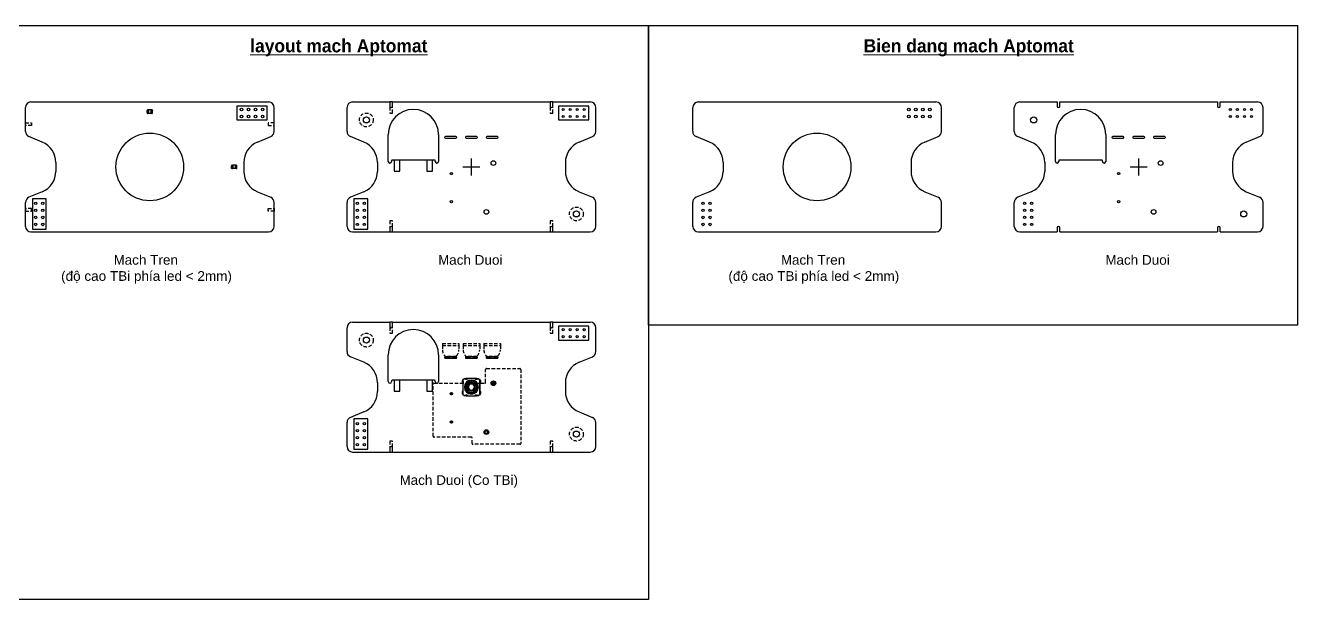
# Model space of a CAD drawing. Header units: millimetres. Extents: x 19 to 791, y 68 to 276.
# Drawn here: x 330.9 to 791.1, y 67.9 to 275.6 of the extents above; entities that cross this region are included whole.
import ezdxf

# ---------------------------------------------------------------- set-up
doc = ezdxf.new("R2010")
doc.units = ezdxf.units.MM
doc.header["$LTSCALE"] = 5
for name, pattern in [('HIDDEN', [0.375, 0.25, -0.125]), ('SLD-Solid', [0]), ('SLD-Thin-Thick-Chain', [10.16, 6.35, -1.27, 1.27, -1.27])]:
    doc.linetypes.add(name, pattern=pattern)
doc.styles.add('SLDTEXTSTYLE0', font='arialbd.ttf', dxfattribs={"width": 0.948, "bigfont": 'bigfont'})
doc.styles.get("Standard").update_dxf_attribs({"font": 'GOTHIC.TTF'})

msp = doc.modelspace()

# ---------------------------------------------------------------- linework, layer by layer
at = {"color": 7, "linetype": 'SLD-Solid', "lineweight": 25}
for p, q in [((330.852, 237.213), (330.852, 245.877)), ((332.852, 247.877), (418.852, 247.877)), ((374.852, 244.877), (374.852, 244.727)), ((374.852, 244.027), (374.852, 244.727)), ((374.852, 244.027), (374.852, 243.877)), ((375.099, 244.469), (374.955, 244.469)), ((374.955, 244.469), (374.955, 244.285)), ((374.955, 244.285), (375.099, 244.285)), ((374.975, 244.755), (375.202, 244.61)), ((375.202, 244.143), (374.975, 243.998)), ((375.127, 245.002), (374.977, 245.002)), ((375.202, 244.76), (375.075, 244.84)), ((375.075, 243.913), (375.202, 243.993)), ((375.099, 244.285), (375.099, 244.469)), ((375.202, 245.002), (375.127, 245.002)), ((375.202, 244.76), (375.202, 245.002)), ((375.202, 245.002), (375.238, 245.002)), ((375.202, 244.76), (375.202, 244.61)), ((375.202, 244.143), (375.202, 244.61)), ((375.202, 244.143), (375.202, 243.993)), ((375.202, 243.752), (375.202, 243.993)), ((375.238, 243.752), (375.238, 245.002)), ((375.238, 245.002), (375.337, 245.002)), ((375.337, 245.002), (375.337, 243.752)), ((376.368, 245.002), (375.337, 245.002)), ((376.368, 243.752), (376.368, 245.002)), ((376.368, 245.002), (376.466, 245.002)), ((376.466, 245.002), (376.466, 243.752)), ((376.466, 245.002), (376.502, 245.002)), ((376.502, 244.757), (376.502, 245.002)), ((376.577, 245.002), (376.502, 245.002)), ((376.629, 244.84), (376.502, 244.757)), ((376.502, 244.607), (376.502, 244.757)), ((376.73, 244.755), (376.502, 244.607)), ((376.502, 244.143), (376.502, 244.607)), ((376.502, 243.993), (376.502, 244.143)), ((376.73, 243.998), (376.502, 244.143)), ((376.502, 243.752), (376.502, 243.993)), ((376.502, 243.993), (376.629, 243.913)), ((376.727, 245.002), (376.577, 245.002)), ((376.852, 244.727), (376.852, 244.877)), ((376.852, 244.027), (376.852, 244.727)), ((376.852, 243.877), (376.852, 244.027)), ((420.852, 237.213), (420.852, 245.877)), ((447.217, 237.213), (447.217, 245.877)), ((449.217, 247.877), (462.717, 247.877)), ((462.717, 247.877), (462.717, 246.377)), ((463.717, 246.377), (463.717, 247.877)), ((463.717, 247.877), (520.717, 247.877)), ((520.717, 247.877), (520.717, 246.377)), ((521.717, 246.377), (521.717, 247.877)), ((521.717, 247.877), (535.217, 247.877)), ((537.217, 237.213), (537.217, 245.877)), ((572.299, 237.213), (572.299, 245.877)), ((574.299, 247.877), (660.299, 247.877)), ((662.299, 237.213), (662.299, 245.877)), ((688.664, 237.213), (688.664, 245.877)), ((690.664, 247.877), (704.164, 247.877)), ((704.164, 247.877), (704.164, 246.377)), ((705.164, 246.377), (705.164, 247.877)), ((705.164, 247.877), (762.164, 247.877)), ((762.164, 247.877), (762.164, 246.377)), ((763.164, 246.377), (763.164, 247.877)), ((763.164, 247.877), (776.664, 247.877)), ((778.664, 237.213), (778.664, 245.877)), ((374.977, 243.752), (375.127, 243.752)), ((375.202, 243.752), (375.127, 243.752)), ((375.202, 243.752), (375.238, 243.752)), ((375.337, 243.752), (375.238, 243.752)), ((376.368, 243.752), (375.337, 243.752)), ((376.466, 243.752), (376.368, 243.752)), ((376.466, 243.752), (376.502, 243.752)), ((376.577, 243.752), (376.502, 243.752)), ((376.577, 243.752), (376.727, 243.752)), ((336.914, 233.366), (332.087, 235.365)), ((414.791, 233.366), (419.618, 235.365)), ((453.279, 233.366), (448.452, 235.365)), ((462.117, 226.377), (462.117, 236.077)), ((480.317, 236.077), (480.317, 226.377)), ((486.617, 235.352), (482.817, 235.352)), ((482.817, 234.802), (486.617, 234.802)), ((494.117, 235.352), (490.317, 235.352)), ((490.317, 234.802), (494.117, 234.802)), ((501.617, 235.352), (497.817, 235.352)), ((497.817, 234.802), (501.617, 234.802)), ((531.156, 233.366), (535.983, 235.365)), ((578.361, 233.366), (573.534, 235.365)), ((656.238, 233.366), (661.064, 235.365)), ((694.725, 233.366), (689.899, 235.365)), ((703.564, 226.377), (703.564, 236.077)), ((721.764, 236.077), (721.764, 226.377)), ((728.064, 235.352), (724.264, 235.352)), ((724.264, 234.802), (728.064, 234.802)), ((735.564, 235.352), (731.764, 235.352)), ((731.764, 234.802), (735.564, 234.802)), ((743.064, 235.352), (739.264, 235.352)), ((739.264, 234.802), (743.064, 234.802)), ((772.603, 233.366), (777.429, 235.365)), ((341.852, 225.975), (341.852, 222.778)), ((409.852, 225.975), (409.852, 222.778)), ((458.217, 225.975), (458.217, 222.778)), ((463.317, 226.677), (463.317, 226.377)), ((464.292, 226.877), (463.517, 226.877)), ((466.292, 226.877), (464.292, 226.877)), ((476.142, 226.877), (466.292, 226.877)), ((478.142, 226.877), (476.142, 226.877)), ((478.917, 226.877), (478.142, 226.877)), ((479.117, 226.377), (479.117, 226.677)), ((526.217, 225.975), (526.217, 222.778)), ((583.299, 225.975), (583.299, 222.778)), ((651.299, 225.975), (651.299, 222.778)), ((699.664, 225.975), (699.664, 222.778)), ((704.764, 226.677), (704.764, 226.377)), ((720.364, 226.877), (704.964, 226.877)), ((720.564, 226.377), (720.564, 226.677)), ((767.664, 225.975), (767.664, 222.778)), ((405.352, 224.877), (405.352, 224.727)), ((405.352, 224.027), (405.352, 224.727)), ((405.352, 224.027), (405.352, 223.877)), ((405.599, 224.469), (405.455, 224.469)), ((405.455, 224.469), (405.455, 224.285)), ((405.455, 224.285), (405.599, 224.285)), ((405.475, 224.755), (405.702, 224.61)), ((405.702, 224.143), (405.475, 223.998)), ((405.627, 225.002), (405.477, 225.002)), ((405.477, 223.752), (405.627, 223.752)), ((405.702, 224.76), (405.575, 224.84)), ((405.575, 223.913), (405.702, 223.993)), ((405.599, 224.285), (405.599, 224.469)), ((405.702, 225.002), (405.627, 225.002)), ((405.702, 223.752), (405.627, 223.752)), ((405.702, 224.76), (405.702, 225.002)), ((405.702, 225.002), (405.738, 225.002)), ((405.702, 224.76), (405.702, 224.61)), ((405.702, 224.143), (405.702, 224.61)), ((405.702, 224.143), (405.702, 223.993)), ((405.702, 223.752), (405.702, 223.993)), ((405.702, 223.752), (405.738, 223.752)), ((405.738, 223.752), (405.738, 225.002)), ((405.738, 225.002), (405.837, 225.002)), ((405.837, 223.752), (405.738, 223.752)), ((405.837, 225.002), (405.837, 223.752)), ((406.868, 225.002), (405.837, 225.002)), ((406.868, 223.752), (405.837, 223.752)), ((406.868, 223.752), (406.868, 225.002)), ((406.868, 225.002), (406.966, 225.002)), ((406.966, 223.752), (406.868, 223.752)), ((406.966, 225.002), (406.966, 223.752)), ((406.966, 225.002), (407.002, 225.002)), ((406.966, 223.752), (407.002, 223.752)), ((407.002, 224.757), (407.002, 225.002)), ((407.077, 225.002), (407.002, 225.002)), ((407.129, 224.84), (407.002, 224.757)), ((407.002, 224.607), (407.002, 224.757)), ((407.23, 224.755), (407.002, 224.607)), ((407.002, 224.143), (407.002, 224.607)), ((407.002, 223.993), (407.002, 224.143)), ((407.23, 223.998), (407.002, 224.143)), ((407.002, 223.752), (407.002, 223.993)), ((407.002, 223.993), (407.129, 223.913)), ((407.077, 223.752), (407.002, 223.752)), ((407.227, 225.002), (407.077, 225.002)), ((407.077, 223.752), (407.227, 223.752)), ((407.352, 224.727), (407.352, 224.877)), ((407.352, 224.027), (407.352, 224.727)), ((407.352, 223.877), (407.352, 224.027)), ((336.914, 215.387), (332.087, 213.388)), ((414.791, 215.387), (419.618, 213.388)), ((453.279, 215.387), (448.452, 213.388)), ((531.156, 215.387), (535.983, 213.388)), ((578.361, 215.387), (573.534, 213.388)), ((656.238, 215.387), (661.064, 213.388)), ((694.725, 215.387), (689.899, 213.388)), ((772.603, 215.387), (777.429, 213.388)), ((330.852, 202.877), (330.852, 211.54)), ((420.852, 202.877), (420.852, 211.54)), ((447.217, 202.877), (447.217, 211.54)), ((537.217, 202.877), (537.217, 211.54)), ((572.299, 202.877), (572.299, 211.54)), ((662.299, 202.877), (662.299, 211.54)), ((688.664, 202.877), (688.664, 211.54)), ((778.664, 202.877), (778.664, 211.54)), ((332.852, 200.877), (418.852, 200.877)), ((449.217, 200.877), (462.717, 200.877)), ((462.717, 202.377), (462.717, 200.877)), ((463.717, 200.877), (463.717, 202.377)), ((463.717, 200.877), (520.717, 200.877)), ((520.717, 202.377), (520.717, 200.877)), ((521.717, 200.877), (521.717, 202.377)), ((521.717, 200.877), (535.217, 200.877)), ((574.299, 200.877), (660.299, 200.877)), ((690.664, 200.877), (704.164, 200.877)), ((704.164, 202.377), (704.164, 200.877)), ((705.164, 200.877), (705.164, 202.377)), ((705.164, 200.877), (762.164, 200.877)), ((762.164, 202.377), (762.164, 200.877)), ((763.164, 200.877), (763.164, 202.377)), ((763.164, 200.877), (776.664, 200.877)), ((447.217, 157.557), (447.217, 166.221)), ((449.217, 168.221), (462.717, 168.221)), ((462.717, 168.221), (462.717, 166.721)), ((463.717, 166.721), (463.717, 168.221)), ((463.717, 168.221), (520.717, 168.221)), ((520.717, 168.221), (520.717, 166.721)), ((521.717, 166.721), (521.717, 168.221)), ((521.717, 168.221), (535.217, 168.221)), ((537.217, 157.557), (537.217, 166.221)), ((453.279, 153.71), (448.452, 155.71)), ((462.117, 146.721), (462.117, 156.421)), ((480.317, 156.421), (480.317, 146.721)), ((486.617, 155.696), (482.817, 155.696)), ((482.817, 155.146), (486.617, 155.146)), ((494.117, 155.696), (490.317, 155.696)), ((490.317, 155.146), (494.117, 155.146)), ((501.617, 155.696), (497.817, 155.696)), ((497.817, 155.146), (501.617, 155.146)), ((531.156, 153.71), (535.983, 155.71)), ((489.067, 147.521), (489.067, 147.222)), ((489.217, 147.521), (489.067, 147.521)), ((489.167, 147.371), (489.167, 146.921)), ((489.217, 147.371), (489.167, 147.371)), ((489.217, 147.521), (489.217, 147.371)), ((489.517, 147.521), (489.217, 147.521)), ((489.517, 147.733), (489.517, 147.521)), ((490.167, 147.733), (489.517, 147.733)), ((490.167, 147.521), (490.167, 147.733)), ((490.167, 147.733), (490.181, 147.733)), ((490.617, 147.521), (490.167, 147.521)), ((490.917, 147.821), (490.317, 147.821)), ((490.417, 147.871), (490.417, 147.821)), ((494.017, 147.871), (490.417, 147.871)), ((490.917, 147.821), (490.617, 147.521)), ((493.517, 147.821), (490.917, 147.821)), ((493.817, 147.521), (493.517, 147.821)), ((494.117, 147.821), (493.517, 147.821)), ((494.267, 147.521), (493.817, 147.521)), ((494.017, 147.821), (494.017, 147.871)), ((494.254, 147.733), (494.267, 147.733)), ((494.267, 147.733), (494.267, 147.521)), ((494.917, 147.733), (494.267, 147.733)), ((494.917, 147.521), (494.917, 147.733)), ((495.217, 147.521), (494.917, 147.521)), ((495.217, 147.371), (495.217, 147.521)), ((495.367, 147.521), (495.217, 147.521)), ((495.267, 147.371), (495.217, 147.371)), ((495.267, 146.921), (495.267, 147.371)), ((495.367, 147.222), (495.367, 147.521)), ((458.217, 146.319), (458.217, 143.123)), ((463.317, 147.021), (463.317, 146.721)), ((464.292, 147.221), (463.517, 147.221)), ((466.292, 147.221), (464.292, 147.221)), ((476.142, 147.221), (466.292, 147.221)), ((478.142, 147.221), (476.142, 147.221)), ((478.917, 147.221), (478.142, 147.221)), ((479.117, 146.721), (479.117, 147.021)), ((488.817, 147.096), (488.817, 146.346)), ((489.117, 147.096), (488.817, 147.096)), ((489.082, 146.346), (488.817, 146.346)), ((488.817, 143.096), (488.817, 142.346)), ((489.082, 143.096), (488.817, 143.096)), ((489.117, 147.222), (489.067, 147.222)), ((489.067, 147.222), (489.067, 147.096)), ((489.067, 146.346), (489.067, 146.22)), ((489.067, 146.22), (489.067, 143.222)), ((489.067, 146.22), (489.082, 146.22)), ((489.082, 143.222), (489.067, 143.222)), ((489.067, 143.222), (489.067, 143.096)), ((489.082, 146.686), (489.082, 142.756)), ((489.117, 146.782), (489.117, 147.222)), ((489.117, 145.921), (489.117, 141.921)), ((489.217, 145.921), (489.117, 145.921)), ((489.167, 146.921), (489.217, 146.921)), ((489.217, 146.921), (489.217, 145.921)), ((492.217, 145.821), (492.217, 145.921)), ((492.217, 143.521), (492.217, 143.621)), ((495.217, 146.921), (495.267, 146.921)), ((495.217, 145.921), (495.217, 146.921)), ((495.317, 145.921), (495.217, 145.921)), ((495.317, 147.222), (495.367, 147.222)), ((495.317, 146.782), (495.317, 147.222)), ((495.317, 147.096), (495.617, 147.096)), ((495.317, 141.921), (495.317, 145.921)), ((495.352, 142.756), (495.352, 146.686)), ((495.352, 146.346), (495.617, 146.346)), ((495.367, 146.22), (495.352, 146.22)), ((495.352, 143.222), (495.367, 143.222)), ((495.352, 143.096), (495.617, 143.096)), ((495.367, 147.222), (495.367, 147.096)), ((495.367, 146.346), (495.367, 146.22)), ((495.367, 143.222), (495.367, 146.22)), ((495.367, 143.222), (495.367, 143.096)), ((495.617, 146.346), (495.617, 147.096)), ((495.617, 142.346), (495.617, 143.096)), ((526.217, 146.319), (526.217, 143.123)), ((489.117, 142.346), (488.817, 142.346)), ((489.067, 142.346), (489.067, 142.22)), ((489.067, 142.22), (489.117, 142.22)), ((489.067, 142.22), (489.067, 141.921)), ((489.067, 141.921), (489.117, 141.921)), ((489.117, 141.921), (489.517, 141.921)), ((489.517, 141.921), (489.517, 141.708)), ((489.517, 141.708), (490.167, 141.708)), ((490.167, 141.921), (490.617, 141.921)), ((490.167, 141.708), (490.167, 141.921)), ((490.167, 141.708), (490.181, 141.708)), ((490.317, 141.621), (490.917, 141.621)), ((490.417, 141.621), (490.417, 141.571)), ((490.417, 141.571), (494.017, 141.571)), ((490.617, 141.921), (490.917, 141.621)), ((490.917, 141.621), (493.517, 141.621)), ((493.517, 141.621), (493.817, 141.921)), ((493.517, 141.621), (494.117, 141.621)), ((493.817, 141.921), (494.267, 141.921)), ((494.017, 141.571), (494.017, 141.621)), ((494.254, 141.708), (494.267, 141.708)), ((494.267, 141.921), (494.267, 141.708)), ((494.267, 141.708), (494.917, 141.708)), ((494.917, 141.921), (495.317, 141.921)), ((494.917, 141.708), (494.917, 141.921)), ((495.317, 142.346), (495.617, 142.346)), ((495.367, 142.22), (495.317, 142.22)), ((495.317, 141.921), (495.367, 141.921)), ((495.367, 142.346), (495.367, 142.22)), ((495.367, 141.921), (495.367, 142.22)), ((453.279, 135.732), (448.452, 133.732)), ((531.156, 135.732), (535.983, 133.732)), ((447.217, 123.221), (447.217, 131.885)), ((537.217, 123.221), (537.217, 131.885)), ((449.217, 121.221), (462.717, 121.221)), ((462.717, 122.721), (462.717, 121.221)), ((463.717, 121.221), (463.717, 122.721)), ((463.717, 121.221), (520.717, 121.221)), ((520.717, 122.721), (520.717, 121.221)), ((521.717, 121.221), (521.717, 122.721)), ((521.717, 121.221), (535.217, 121.221))]:
    msp.add_line(p, q, dxfattribs=at)
at = {"color": 2}
for p, q in [((464.292, 226.877), (464.292, 222.877)), ((466.292, 222.877), (466.292, 226.877)), ((476.142, 226.877), (476.142, 222.877)), ((478.142, 222.877), (478.142, 226.877)), ((464.292, 222.877), (466.292, 222.877)), ((476.142, 222.877), (478.142, 222.877)), ((464.292, 147.221), (464.292, 143.221)), ((464.292, 143.221), (466.292, 143.221)), ((466.292, 143.221), (466.292, 147.221)), ((476.142, 147.221), (476.142, 143.221)), ((476.142, 143.221), (478.142, 143.221)), ((478.142, 143.221), (478.142, 147.221))]:
    msp.add_line(p, q, dxfattribs=at)
at = {"color": 6, "linetype": 'SLD-Thin-Thick-Chain'}
for p, q in [((492.217, 221.277), (492.217, 227.477)), ((733.664, 221.277), (733.664, 227.477)), ((489.117, 224.377), (495.317, 224.377)), ((730.564, 224.377), (736.764, 224.377))]:
    msp.add_line(p, q, dxfattribs=at)
at = {"color": 1, "linetype": 'HIDDEN', "lineweight": 25}
for p, q in [((481.717, 160.471), (481.717, 159.771)), ((481.717, 160.471), (487.717, 160.471)), ((481.717, 159.771), (487.717, 159.771)), ((481.717, 159.771), (481.717, 158.207)), ((487.717, 160.471), (487.717, 159.771)), ((487.717, 159.771), (487.717, 158.207)), ((489.217, 160.471), (489.217, 159.771)), ((489.217, 160.471), (495.217, 160.471)), ((489.217, 159.771), (495.217, 159.771)), ((489.217, 159.771), (489.217, 158.207)), ((495.217, 160.471), (495.217, 159.771)), ((495.217, 159.771), (495.217, 158.207)), ((496.717, 160.471), (496.717, 159.771)), ((496.717, 160.471), (502.717, 160.471)), ((496.717, 159.771), (502.717, 159.771)), ((496.717, 159.771), (496.717, 158.207)), ((502.717, 160.471), (502.717, 159.771)), ((502.717, 159.771), (502.717, 158.207)), ((482.717, 155.771), (482.717, 155.971)), ((482.717, 155.771), (482.717, 155.671)), ((486.717, 155.771), (482.717, 155.771)), ((482.717, 155.171), (482.717, 155.671)), ((482.717, 155.671), (483.017, 155.671)), ((483.017, 155.171), (482.717, 155.171)), ((483.017, 155.671), (483.017, 155.171)), ((486.417, 155.671), (483.017, 155.671)), ((486.417, 155.171), (483.017, 155.171)), ((486.417, 155.171), (486.417, 155.671)), ((486.417, 155.671), (486.717, 155.671)), ((486.717, 155.171), (486.417, 155.171)), ((486.717, 155.771), (486.717, 155.971)), ((486.717, 155.671), (486.717, 155.771)), ((486.717, 155.671), (486.717, 155.171)), ((490.217, 155.771), (490.217, 155.971)), ((490.217, 155.771), (490.217, 155.671)), ((494.217, 155.771), (490.217, 155.771)), ((490.217, 155.171), (490.217, 155.671)), ((490.217, 155.671), (490.517, 155.671)), ((490.517, 155.171), (490.217, 155.171)), ((490.517, 155.671), (490.517, 155.171)), ((493.917, 155.671), (490.517, 155.671)), ((493.917, 155.171), (490.517, 155.171)), ((493.917, 155.171), (493.917, 155.671)), ((493.917, 155.671), (494.217, 155.671)), ((494.217, 155.171), (493.917, 155.171)), ((494.217, 155.771), (494.217, 155.971)), ((494.217, 155.671), (494.217, 155.771)), ((494.217, 155.671), (494.217, 155.171)), ((497.717, 155.771), (497.717, 155.971)), ((497.717, 155.771), (497.717, 155.671)), ((501.717, 155.771), (497.717, 155.771)), ((497.717, 155.171), (497.717, 155.671)), ((497.717, 155.671), (498.017, 155.671)), ((498.017, 155.171), (497.717, 155.171)), ((498.017, 155.671), (498.017, 155.171)), ((501.417, 155.671), (498.017, 155.671)), ((501.417, 155.171), (498.017, 155.171)), ((501.417, 155.171), (501.417, 155.671)), ((501.417, 155.671), (501.717, 155.671)), ((501.717, 155.171), (501.417, 155.171)), ((501.717, 155.771), (501.717, 155.971)), ((501.717, 155.671), (501.717, 155.771)), ((501.717, 155.671), (501.717, 155.171)), ((497.367, 146.421), (497.367, 151.121)), ((497.667, 151.421), (509.767, 151.421)), ((510.067, 151.121), (510.067, 124.321)), ((478.367, 126.921), (478.367, 145.821)), ((478.667, 146.121), (497.067, 146.121)), ((499.767, 145.371), (499.767, 146.871)), ((499.901, 146.737), (499.767, 146.871)), ((499.767, 146.871), (500.567, 146.871)), ((499.767, 145.371), (499.901, 145.505)), ((500.567, 145.371), (499.767, 145.371)), ((499.901, 146.737), (499.901, 145.505)), ((500.433, 146.737), (499.901, 146.737)), ((499.901, 145.505), (500.433, 145.505)), ((500.433, 146.737), (500.567, 146.871)), ((500.433, 145.505), (500.433, 146.737)), ((500.567, 145.371), (500.433, 145.505)), ((500.567, 146.871), (500.567, 145.371)), ((497.002, 127.921), (497.002, 128.921)), ((497.136, 128.787), (497.002, 128.921)), ((497.002, 128.921), (498.252, 128.921)), ((498.252, 128.921), (498.118, 128.787)), ((498.252, 128.921), (498.252, 127.921)), ((492.167, 126.621), (478.667, 126.621)), ((492.467, 124.321), (492.467, 126.321)), ((497.136, 128.055), (497.002, 127.921)), ((498.252, 127.921), (497.002, 127.921)), ((497.136, 128.787), (497.136, 128.055)), ((498.118, 128.787), (497.136, 128.787)), ((497.136, 128.055), (498.118, 128.055)), ((498.118, 128.055), (498.118, 128.787)), ((498.252, 127.921), (498.118, 128.055)), ((509.767, 124.021), (492.767, 124.021))]:
    msp.add_line(p, q, dxfattribs=at)
at = {"color": 3}
for points in [[(18.768, 275.561), (556.333, 275.561), (556.333, 67.863), (18.768, 67.863)], [(556.333, 275.561), (791.149, 275.561), (791.149, 167.109), (556.333, 167.109)]]:
    msp.add_lwpolyline(points, close=True, dxfattribs=at)
at = {"color": 2}
for points in [[(407.352, 241.377), (418.352, 241.377), (418.352, 246.377), (407.352, 246.377)], [(523.717, 241.377), (534.717, 241.377), (534.717, 246.377), (523.717, 246.377)], [(338.352, 201.877), (338.352, 212.877), (333.352, 212.877), (333.352, 201.877)], [(454.717, 201.877), (454.717, 212.877), (449.717, 212.877), (449.717, 201.877)], [(523.717, 161.721), (534.717, 161.721), (534.717, 166.721), (523.717, 166.721)], [(454.717, 122.221), (454.717, 133.221), (449.717, 133.221), (449.717, 122.221)]]:
    msp.add_lwpolyline(points, close=True, dxfattribs=at)
at = {"color": 1, "linetype": 'HIDDEN', "lineweight": 25}
for points in [[(462.717, 243.877), (463.717, 243.877), (463.717, 247.877), (462.717, 247.877)], [(520.717, 243.877), (521.717, 243.877), (521.717, 247.877), (520.717, 247.877)], [(333.052, 239.377), (330.852, 239.377), (330.852, 240.377), (333.052, 240.377)], [(418.652, 239.377), (420.852, 239.377), (420.852, 240.377), (418.652, 240.377)], [(333.052, 209.377), (330.852, 209.377), (330.852, 208.377), (333.052, 208.377)], [(418.652, 209.377), (420.852, 209.377), (420.852, 208.377), (418.652, 208.377)], [(462.717, 200.877), (463.717, 200.877), (463.717, 204.877), (462.717, 204.877)], [(520.717, 200.877), (521.717, 200.877), (521.717, 204.877), (520.717, 204.877)], [(462.717, 164.221), (463.717, 164.221), (463.717, 168.221), (462.717, 168.221)], [(520.717, 164.221), (521.717, 164.221), (521.717, 168.221), (520.717, 168.221)], [(462.717, 121.221), (463.717, 121.221), (463.717, 125.221), (462.717, 125.221)], [(520.717, 121.221), (521.717, 121.221), (521.717, 125.221), (520.717, 125.221)]]:
    msp.add_lwpolyline(points, close=True, dxfattribs=at)
at = {"color": 7, "linetype": 'SLD-Solid', "lineweight": 25}
for centre, radius in [((409.042, 245.147), 0.45), ((411.582, 245.147), 0.45), ((414.122, 245.147), 0.45), ((416.662, 245.147), 0.45), ((525.407, 245.147), 0.4), ((527.947, 245.147), 0.4), ((530.487, 245.147), 0.4), ((533.027, 245.147), 0.4), ((650.489, 245.147), 0.45), ((653.029, 245.147), 0.45), ((655.569, 245.147), 0.45), ((658.109, 245.147), 0.45), ((766.854, 245.147), 0.4), ((769.394, 245.147), 0.4), ((771.934, 245.147), 0.4), ((774.474, 245.147), 0.4), ((409.042, 242.607), 0.45), ((411.582, 242.607), 0.45), ((414.122, 242.607), 0.45), ((416.662, 242.607), 0.45), ((454.217, 241.377), 1.1), ((525.407, 242.607), 0.4), ((527.947, 242.607), 0.4), ((530.487, 242.607), 0.4), ((533.027, 242.607), 0.4), ((650.489, 242.607), 0.45), ((653.029, 242.607), 0.45), ((655.569, 242.607), 0.45), ((658.109, 242.607), 0.45), ((695.664, 241.377), 1.1), ((766.854, 242.607), 0.4), ((769.394, 242.607), 0.4), ((771.934, 242.607), 0.4), ((774.474, 242.607), 0.4), ((375.852, 224.377), 12.25), ((617.299, 224.377), 12.25), ((500.167, 225.777), 0.85), ((741.614, 225.777), 0.85), ((484.967, 221.977), 0.4), ((726.414, 221.977), 0.4), ((484.967, 211.777), 0.4), ((726.414, 211.777), 0.4), ((334.582, 211.187), 0.45), ((334.582, 208.647), 0.45), ((337.122, 211.187), 0.45), ((337.122, 208.647), 0.45), ((450.947, 211.187), 0.4), ((450.947, 208.647), 0.4), ((453.487, 211.187), 0.4), ((453.487, 208.647), 0.4), ((497.627, 208.077), 0.85), ((530.217, 207.377), 1.1), ((576.029, 211.187), 0.45), ((576.029, 208.647), 0.45), ((578.569, 211.187), 0.45), ((578.569, 208.647), 0.45), ((692.394, 211.187), 0.4), ((692.394, 208.647), 0.4), ((694.934, 211.187), 0.4), ((694.934, 208.647), 0.4), ((739.074, 208.077), 0.85), ((771.664, 207.377), 1.1), ((334.582, 206.107), 0.45), ((334.582, 203.567), 0.45), ((337.122, 206.107), 0.45), ((337.122, 203.567), 0.45), ((450.947, 206.107), 0.4), ((450.947, 203.567), 0.4), ((453.487, 206.107), 0.4), ((453.487, 203.567), 0.4), ((576.029, 206.107), 0.45), ((576.029, 203.567), 0.45), ((578.569, 206.107), 0.45), ((578.569, 203.567), 0.45), ((692.394, 206.107), 0.4), ((692.394, 203.567), 0.4), ((694.934, 206.107), 0.4), ((694.934, 203.567), 0.4), ((525.407, 165.491), 0.4), ((527.947, 165.491), 0.4), ((530.487, 165.491), 0.4), ((533.027, 165.491), 0.4), ((454.217, 161.721), 1.1), ((525.407, 162.951), 0.4), ((527.947, 162.951), 0.4), ((530.487, 162.951), 0.4), ((533.027, 162.951), 0.4), ((484.967, 142.321), 0.4), ((500.167, 146.121), 0.85), ((450.947, 131.531), 0.4), ((450.947, 128.991), 0.4), ((453.487, 131.531), 0.4), ((453.487, 128.991), 0.4), ((484.967, 132.121), 0.4), ((497.627, 128.421), 0.85), ((450.947, 126.451), 0.4), ((450.947, 123.911), 0.4), ((453.487, 126.451), 0.4), ((453.487, 123.911), 0.4), ((530.217, 127.721), 1.1)]:
    msp.add_circle(centre, radius, dxfattribs=at)
at = {"color": 1, "linetype": 'HIDDEN', "lineweight": 25}
for centre, radius in [((454.217, 241.377), 2.5), ((530.217, 207.377), 2.5), ((454.217, 161.721), 2.5), ((484.967, 142.321), 0.385), ((484.967, 142.321), 0.285), ((484.967, 132.121), 0.385), ((484.967, 132.121), 0.285), ((530.217, 127.721), 2.5)]:
    msp.add_circle(centre, radius, dxfattribs=at)
at = {"color": 7, "linetype": 'SLD-Solid', "lineweight": 25}
for centre, radius, start, end in [((332.852, 245.877), 2, 90, 180), ((374.852, 245.002), 0.125, 270, 0), ((374.852, 245.002), 0.275, 270, 296.47458), ((374.852, 243.752), 0.275, 63.52542, 90), ((374.852, 245.002), 0.275, 324.08701, 0), ((376.852, 245.002), 0.275, 180, 215.91299), ((376.852, 245.002), 0.125, 180, 270), ((376.852, 245.002), 0.275, 243.52542, 270), ((376.852, 243.752), 0.275, 90, 116.47458), ((418.852, 245.877), 2, 0, 90), ((449.217, 245.877), 2, 90, 180), ((471.217, 236.077), 9.1, 0, 180), ((463.217, 246.377), 0.5, 180, 0), ((521.217, 246.377), 0.5, 180, 0), ((535.217, 245.877), 2, 0, 90), ((574.299, 245.877), 2, 90, 180), ((660.299, 245.877), 2, 0, 90), ((690.664, 245.877), 2, 90, 180), ((712.664, 236.077), 9.1, 0, 180), ((704.664, 246.377), 0.5, 180, 0), ((762.664, 246.377), 0.5, 180, 0), ((776.664, 245.877), 2, 0, 90), ((374.852, 243.752), 0.125, 0, 90), ((374.852, 243.752), 0.275, 0, 35.91299), ((376.852, 243.752), 0.275, 144.08701, 180), ((376.852, 243.752), 0.125, 90, 180), ((332.852, 237.213), 2, 180, 247.5), ((418.852, 237.213), 2, 292.5, 0), ((449.217, 237.213), 2, 180, 247.5), ((482.817, 235.077), 0.275, 90, 270), ((486.617, 235.077), 0.275, 270, 90), ((490.317, 235.077), 0.275, 90, 270), ((494.117, 235.077), 0.275, 270, 90), ((497.817, 235.077), 0.275, 90, 270), ((501.617, 235.077), 0.275, 270, 90), ((535.217, 237.213), 2, 292.5, 0), ((574.299, 237.213), 2, 180, 247.5), ((660.299, 237.213), 2, 292.5, 0), ((690.664, 237.213), 2, 180, 247.5), ((724.264, 235.077), 0.275, 90, 270), ((728.064, 235.077), 0.275, 270, 90), ((731.764, 235.077), 0.275, 90, 270), ((735.564, 235.077), 0.275, 270, 90), ((739.264, 235.077), 0.275, 90, 270), ((743.064, 235.077), 0.275, 270, 90), ((776.664, 237.213), 2, 292.5, 0), ((333.852, 225.975), 8, 0, 67.5), ((417.852, 225.975), 8, 112.5, 180), ((450.217, 225.975), 8, 0, 67.5), ((534.217, 225.975), 8, 112.5, 180), ((575.299, 225.975), 8, 0, 67.5), ((659.299, 225.975), 8, 112.5, 180), ((691.664, 225.975), 8, 0, 67.5), ((775.664, 225.975), 8, 112.5, 180), ((462.717, 226.377), 0.6, 180, 0), ((463.517, 226.677), 0.2, 90, 180), ((478.917, 226.677), 0.2, 0, 90), ((479.717, 226.377), 0.6, 180, 0), ((704.164, 226.377), 0.6, 180, 0), ((704.964, 226.677), 0.2, 90, 180), ((720.364, 226.677), 0.2, 0, 90), ((721.164, 226.377), 0.6, 180, 0), ((333.852, 222.778), 8, 292.5, 0), ((405.352, 225.002), 0.125, 270, 0), ((405.352, 225.002), 0.275, 270, 296.47458), ((405.352, 223.752), 0.275, 63.52542, 90), ((405.352, 223.752), 0.125, 0, 90), ((405.352, 225.002), 0.275, 324.08701, 0), ((405.352, 223.752), 0.275, 0, 35.91299), ((407.352, 225.002), 0.275, 180, 215.91299), ((407.352, 223.752), 0.275, 144.08701, 180), ((407.352, 225.002), 0.125, 180, 270), ((407.352, 223.752), 0.125, 90, 180), ((407.352, 225.002), 0.275, 243.52542, 270), ((407.352, 223.752), 0.275, 90, 116.47458), ((417.852, 222.778), 8, 180, 247.5), ((450.217, 222.778), 8, 292.5, 0), ((534.217, 222.778), 8, 180, 247.5), ((575.299, 222.778), 8, 292.5, 0), ((659.299, 222.778), 8, 180, 247.5), ((691.664, 222.778), 8, 292.5, 0), ((775.664, 222.778), 8, 180, 247.5), ((332.852, 211.54), 2, 112.5, 180), ((418.852, 211.54), 2, 0, 67.5), ((449.217, 211.54), 2, 112.5, 180), ((535.217, 211.54), 2, 0, 67.5), ((574.299, 211.54), 2, 112.5, 180), ((660.299, 211.54), 2, 0, 67.5), ((690.664, 211.54), 2, 112.5, 180), ((776.664, 211.54), 2, 0, 67.5), ((332.852, 202.877), 2, 180, 270), ((418.852, 202.877), 2, 270, 0), ((449.217, 202.877), 2, 180, 270), ((463.217, 202.377), 0.5, 0, 180), ((521.217, 202.377), 0.5, 0, 180), ((535.217, 202.877), 2, 270, 0), ((574.299, 202.877), 2, 180, 270), ((660.299, 202.877), 2, 270, 0), ((690.664, 202.877), 2, 180, 270), ((704.664, 202.377), 0.5, 0, 180), ((762.664, 202.377), 0.5, 0, 180), ((776.664, 202.877), 2, 270, 0), ((449.217, 166.221), 2, 90, 180), ((463.217, 166.721), 0.5, 180, 0), ((521.217, 166.721), 0.5, 180, 0), ((535.217, 166.221), 2, 0, 90), ((471.217, 156.421), 9.1, 0, 180), ((449.217, 157.557), 2, 180, 247.5), ((535.217, 157.557), 2, 292.5, 0), ((450.217, 146.319), 8, 0, 67.5), ((482.817, 155.421), 0.275, 90, 270), ((486.617, 155.421), 0.275, 270, 90), ((490.317, 155.421), 0.275, 90, 270), ((494.117, 155.421), 0.275, 270, 90), ((497.817, 155.421), 0.275, 90, 270), ((501.617, 155.421), 0.275, 270, 90), ((534.217, 146.319), 8, 112.5, 180), ((490.317, 147.671), 0.15, 90, 180), ((494.117, 147.671), 0.15, 0, 90), ((450.217, 143.123), 8, 292.5, 0), ((462.717, 146.721), 0.6, 180, 0), ((463.517, 147.021), 0.2, 90, 180), ((478.917, 147.021), 0.2, 0, 90), ((479.717, 146.721), 0.6, 180, 0), ((489.232, 146.686), 0.15, 95.73917, 180), ((489.232, 142.756), 0.15, 180, 219.94451), ((492.217, 144.721), 2.55, 90, 270), ((492.217, 144.721), 2.35, 90, 270), ((492.217, 144.721), 1.95, 90, 270), ((492.217, 144.721), 1.525, 90, 270), ((492.217, 144.721), 1.2, 90, 270), ((492.217, 144.721), 1.1, 90, 270), ((492.217, 144.721), 2.55, 270, 90), ((492.217, 144.721), 2.35, 270, 90), ((492.217, 144.721), 1.95, 270, 90), ((492.217, 144.721), 1.525, 270, 90), ((492.217, 144.721), 1.2, 270, 90), ((492.217, 144.721), 1.1, 270, 90), ((495.202, 146.686), 0.15, 0, 84.26083), ((495.202, 142.756), 0.15, 320.05549, 0), ((534.217, 143.123), 8, 180, 247.5), ((490.317, 141.771), 0.15, 180, 270), ((494.117, 141.771), 0.15, 270, 0), ((449.217, 131.885), 2, 112.5, 180), ((535.217, 131.885), 2, 0, 67.5), ((449.217, 123.221), 2, 180, 270), ((463.217, 122.721), 0.5, 0, 180), ((521.217, 122.721), 0.5, 0, 180), ((535.217, 123.221), 2, 270, 0)]:
    msp.add_arc(centre, radius, start, end, dxfattribs=at)
at = {"color": 1, "linetype": 'HIDDEN', "lineweight": 25}
for centre, radius, start, end in [((484.717, 158.207), 3, 180, 228.18969), ((484.717, 158.207), 3, 311.81031, 0), ((492.217, 158.207), 3, 180, 228.18969), ((492.217, 158.207), 3, 311.81031, 0), ((499.717, 158.207), 3, 180, 228.18969), ((499.717, 158.207), 3, 311.81031, 0), ((497.667, 151.121), 0.3, 90, 180), ((509.767, 151.121), 0.3, 0, 90), ((478.667, 145.821), 0.3, 90, 180), ((497.067, 146.421), 0.3, 270, 0), ((478.667, 126.921), 0.3, 180, 270), ((492.167, 126.321), 0.3, 0, 90), ((492.767, 124.321), 0.3, 180, 270), ((509.767, 124.321), 0.3, 270, 0)]:
    msp.add_arc(centre, radius, start, end, dxfattribs=at)
at = {"color": 7, "linetype": 'SLD-Solid', "lineweight": 25}
for points, knots in [([(375.105, 243.752), (375.104, 243.752), (375.103, 243.752), (375.101, 243.752), (375.1, 243.752), (375.1, 243.752), (375.1, 243.752)], [0, 0, 0, 0, 0.2797246, 0.5592991, 0.7796358, 1, 1, 1, 1]), ([(375.24, 243.752), (375.24, 243.752), (375.24, 243.752), (375.239, 243.752), (375.239, 243.752)], [0, 0, 0, 0, 0.5660304, 1, 1, 1, 1]), ([(405.605, 223.752), (405.604, 223.752), (405.603, 223.752), (405.601, 223.752), (405.6, 223.752), (405.6, 223.752), (405.6, 223.752)], [0, 0, 0, 0, 0.2795727, 0.5592595, 0.7796289, 1, 1, 1, 1]), ([(405.74, 223.752), (405.74, 223.752), (405.74, 223.752), (405.739, 223.752), (405.739, 223.752)], [0, 0, 0, 0, 0.56589098, 1, 1, 1, 1]), ([(492.217, 147.271), (492.217, 147.245), (492.217, 147.192), (492.217, 147.126), (492.217, 147.08), (492.217, 147.074), (492.217, 147.071)], [0, 0, 0, 0, 0.2500002, 0.4999998, 0.7500004, 1, 1, 1, 1]), ([(492.217, 146.671), (492.217, 146.723), (492.217, 146.828), (492.217, 146.96), (492.217, 147.053), (492.217, 147.065), (492.217, 147.071)], [0, 0, 0, 0, 0.25, 0.4999999, 0.7500003, 1, 1, 1, 1]), ([(492.217, 142.771), (492.217, 142.719), (492.217, 142.614), (492.217, 142.481), (492.217, 142.389), (492.217, 142.377), (492.217, 142.371)], [0, 0, 0, 0, 0.25, 0.4999999, 0.7500003, 1, 1, 1, 1]), ([(492.217, 142.171), (492.217, 142.197), (492.217, 142.25), (492.217, 142.316), (492.217, 142.362), (492.217, 142.368), (492.217, 142.371)], [0, 0, 0, 0, 0.2500002, 0.4999998, 0.7500004, 1, 1, 1, 1])]:
    msp.add_open_spline(points, degree=3, knots=knots, dxfattribs=at)

# ---------------------------------------------------------------- texts
at = {"color": 2, "linetype": 'Continuous', "lineweight": 0, "char_height": 4.7625, "attachment_point": 1, "style": 'SLDTEXTSTYLE0'}
for s, insert, width in [('{\\Llayout mach Aptomat}', (412.171, 270.586), 67.35743), ('{\\LBien dang mach Aptomat}', (634.149, 270.586), 82.88004)]:
    msp.add_mtext(s, dxfattribs=dict(at, insert=insert, width=width))
at = {"char_height": 3.5, "attachment_point": 1}
for s, width, insert in [('\\pi23.339;M{\\fArial|b0|i0|c0|p34;ach Tren\\P\\pi4.2476;(độ cao TBi phía led < 2mm)}', 69.84795, (339.505, 192.502)), ('M{\\fArial|b0|i0|c0|p34;ach Duoi}', 61.01368, (480.265, 192.494)), ('\\pi23.339;M{\\fArial|b0|i0|c0|p34;ach Tren\\P\\pi4.2476;(độ cao TBi phía led < 2mm)}', 69.84795, (580.952, 192.502)), ('M{\\fArial|b0|i0|c0|p34;ach Duoi}', 61.01368, (721.712, 192.494)), ('M{\\fArial|b0|i0|c0|p34;ach Duoi (Co TBi)}', 61.01368, (466.324, 112.839))]:
    msp.add_mtext_dynamic_manual_height_columns(s, width=width, gutter_width=17.5, heights=[0], dxfattribs=dict(at, insert=insert))

doc.saveas('drawing.dxf')
